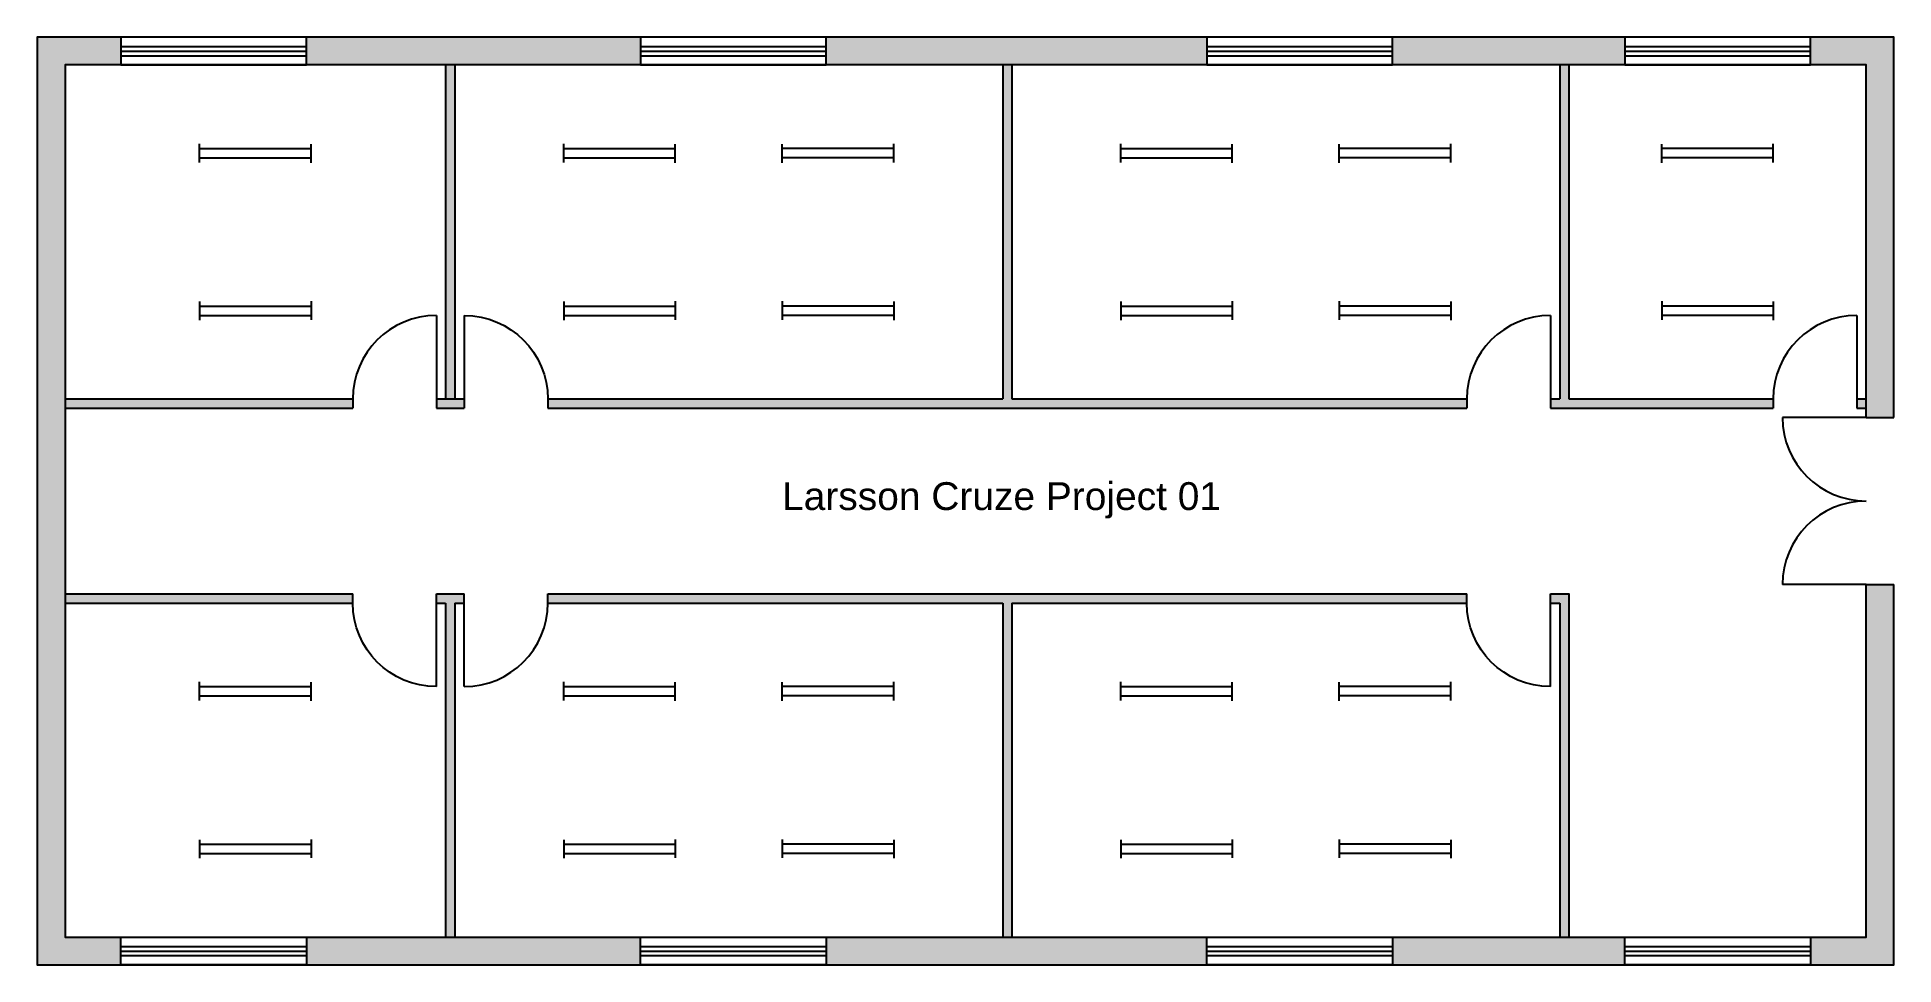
# Model space of a CAD drawing. Header units: millimetres. Extents: x 1631 to 21631, y 1519 to 11519.
import ezdxf

# ---------------------------------------------------------------- set-up
doc = ezdxf.new("R2010")
doc.units = ezdxf.units.MM
doc.header["$MEASUREMENT"] = 0
for name, color, linetype in [('Doors', 160, 'Continuous'), ('ExternalWalls', 7, 'Continuous'), ('Hatch', 7, 'Continuous'), ('InternalWalls', 7, 'Continuous'), ('Lighting', 30, 'Continuous'), ('Windows', 94, 'Continuous')]:
    doc.layers.add(name, color=color, linetype=linetype)
doc.styles.get("Standard").update_dxf_attribs({"font": 'arial.ttf'})

# ---------------------------------------------------------------- blocks, each defined once
blk = doc.blocks.new('Door')
blk.add_line((0, 1000), (0, 100))
for points in [[(-900, 100), (-900, 0)], [(0, 100), (0, 0)]]:
    blk.add_lwpolyline(points)
blk.add_arc((0, 100), 900, 90, 180)
blk = doc.blocks.new('Window')
for p, q in [((0, -100), (2000, -100)), ((0, -150), (2000, -150)), ((0, -200), (2000, -200))]:
    blk.add_line(p, q)
blk.add_lwpolyline([(0, -300), (2000, -300), (2000, 0), (0, 0)], close=True)
blk = doc.blocks.new('Light')
for p, q in [((-600, -50), (-600, 150)), ((600, -53), (600, 147))]:
    blk.add_line(p, q)
for points in [[(-600, 100), (600, 100)], [(-600, 0), (600, 0)]]:
    blk.add_lwpolyline(points)

msp = doc.modelspace()

# ---------------------------------------------------------------- hatches: boundary and pattern name
at = {"true_color": 0xc7c8ca, "transparency": 33554585}
h = msp.add_hatch(color=9, dxfattribs=at)
h.dxf.hatch_style = 1
h.paths.add_polyline_path([(1931, 11219), (2531, 11219), (2531, 11519), (1631, 11519), (1631, 1519), (2531, 1519), (2531, 1819), (1931, 1819)])
h = msp.add_hatch(color=9, dxfattribs=at)
h.dxf.hatch_style = 1
h.paths.add_polyline_path([(1631, 1519), (2531, 1519), (2531, 1819), (1931, 1819), (1931, 11219), (2531, 11219), (2531, 11519), (1631, 11519)])
at = {"layer": 'Hatch', "true_color": 0xc7c8ca, "transparency": 33554585}
h = msp.add_hatch(color=9, dxfattribs=at)
h.dxf.hatch_style = 1
h.paths.add_polyline_path([(1631, 1519), (2531, 1519), (2531, 1819), (1931, 1819), (1931, 11219), (2531, 11219), (2531, 11519), (1631, 11519)])
h.paths.add_polyline_path([(8131, 11219), (8131, 11519), (4531, 11519), (4531, 11219)])
h.paths.add_polyline_path([(14231, 11219), (14231, 11519), (10131, 11519), (10131, 11219)])
h.paths.add_polyline_path([(18731, 11219), (18731, 11519), (16231, 11519), (16231, 11219)])
h.paths.add_polyline_path([(21631, 11519), (20731, 11519), (20731, 11219), (21331, 11219), (21331, 7419), (21631, 7419)])
h.paths.add_polyline_path([(21631, 5619), (21331, 5619), (21331, 1819), (20731, 1819), (20731, 1519), (21631, 1519)])
h.paths.add_polyline_path([(18731, 1519), (18731, 1819), (16231, 1819), (16231, 1519)])
h.paths.add_polyline_path([(10131, 1819), (10131, 1519), (14231, 1519), (14231, 1819)])
h.paths.add_polyline_path([(4531, 1819), (4531, 1519), (8131, 1519), (8131, 1819)])
at = {"layer": 'Hatch', "true_color": 0xadddf7, "transparency": 33554585}
h = msp.add_hatch(color=141, dxfattribs=at)
h.dxf.hatch_style = 1
h.paths.add_polyline_path([(5031, 7619), (1931, 7619), (1931, 7519), (5031, 7519)])
h.paths.add_polyline_path([(6131, 11219), (6031, 11219), (6031, 7619), (6131, 7619)])
h.paths.add_polyline_path([(6231, 7619), (6131, 7619), (6031, 7619), (5931, 7619), (5931, 7519), (6231, 7519)])
h.paths.add_polyline_path([(17031, 7619), (12131, 7619), (12131, 11219), (12031, 11219), (12031, 7619), (7131, 7619), (7131, 7519), (17031, 7519)])
h.paths.add_polyline_path([(18131, 11219), (18031, 11219), (18031, 7619), (17931, 7619), (17931, 7519), (20331, 7519), (20331, 7619), (18131, 7619)])
h.paths.add_polyline_path([(21331, 7619), (21231, 7619), (21231, 7519), (21331, 7519)])
h.paths.add_polyline_path([(18131, 5519), (17931, 5519), (17931, 5419), (18031, 5419), (18031, 1819), (18131, 1819)])
h.paths.add_polyline_path([(17031, 5519), (7131, 5519), (7131, 5419), (12031, 5419), (12031, 1819), (12131, 1819), (12131, 5419), (17031, 5419)])
h.paths.add_polyline_path([(6131, 5419), (6231, 5419), (6231, 5519), (5931, 5519), (5931, 5419), (6031, 5419), (6031, 1819), (6131, 1819)])
h.paths.add_polyline_path([(5031, 5519), (1931, 5519), (1931, 5419), (5031, 5419)])

# ---------------------------------------------------------------- linework, layer by layer
at = {"layer": 'Doors'}
for p, q in [((21331, 7419), (20431, 7419)), ((21331, 5619), (20431, 5619))]:
    msp.add_line(p, q, dxfattribs=at)
for centre, start, end in [((21331, 7419), 180, 270), ((21331, 5619), 90, 180)]:
    msp.add_arc(centre, 900, start, end, dxfattribs=at)
at = {"layer": 'ExternalWalls'}
for p, q in [((21331, 7419), (21631, 7419)), ((21331, 5619), (21631, 5619))]:
    msp.add_line(p, q, dxfattribs=at)
for points in [[(21631, 7419), (21631, 11519), (1631, 11519), (1631, 1519), (21631, 1519), (21631, 5619)], [(21331, 7419), (21331, 11219), (1931, 11219), (1931, 1819), (21331, 1819), (21331, 5619)]]:
    msp.add_lwpolyline(points, dxfattribs=at)
at = {"layer": 'InternalWalls'}
msp.add_line((6031, 7619), (6131, 7619), dxfattribs=at)
for points in [[(6031, 11219), (6031, 7619)], [(6131, 11219), (6131, 7619)], [(12031, 11219), (12031, 7619)], [(12131, 11219), (12131, 7619)], [(18031, 11219), (18031, 7619)], [(18131, 11219), (18131, 7619)], [(1931, 7619), (5031, 7619)], [(5931, 7619), (6031, 7619)], [(6131, 7619), (6231, 7619)], [(7131, 7619), (12031, 7619)], [(12131, 7619), (17031, 7619)], [(17931, 7619), (18031, 7619)], [(18131, 7619), (20331, 7619)], [(21231, 7619), (21331, 7619)], [(1931, 7519), (5031, 7519)], [(5931, 7519), (6231, 7519)], [(7131, 7519), (17031, 7519)], [(17931, 7519), (20331, 7519)], [(21231, 7519), (21331, 7519)], [(1931, 5519), (5031, 5519)], [(1931, 5419), (5031, 5419)], [(5931, 5519), (6231, 5519)], [(5931, 5419), (6031, 5419)], [(6031, 5419), (6031, 1819)], [(6131, 5419), (6131, 1819)], [(6131, 5419), (6231, 5419)], [(7131, 5519), (17031, 5519)], [(7131, 5419), (12031, 5419)], [(12031, 5419), (12031, 1819)], [(12131, 5419), (12131, 1819)], [(12131, 5419), (17031, 5419)], [(17931, 5519), (18131, 5519), (18131, 1819)], [(17931, 5419), (18031, 5419)], [(18031, 5419), (18031, 1819)]]:
    msp.add_lwpolyline(points, dxfattribs=at)

# ---------------------------------------------------------------- block references
at = {"layer": 'Doors'}
for p in [(5931, 7519), (17931, 7519), (21231, 7519)]:
    msp.add_blockref('Door', p, dxfattribs=at)
at = {"layer": 'Doors', "xscale": -1}
msp.add_blockref('Door', (6231, 7519), dxfattribs=at)
at = {"layer": 'Doors', "xscale": -1, "rotation": 180}
for p in [(5931, 5519), (17931, 5519)]:
    msp.add_blockref('Door', p, dxfattribs=at)
at = {"layer": 'Doors', "rotation": 180}
msp.add_blockref('Door', (6231, 5519), dxfattribs=at)
at = {"layer": 'Lighting'}
for p in [(3981, 10219), (7904, 10219), (13904, 10219), (3981, 4419), (7904, 4419), (13904, 4419)]:
    msp.add_blockref('Light', p, dxfattribs=at)
at = {"layer": 'Lighting', "xscale": -1}
for p in [(10257, 10219), (16257, 10219), (19731, 10219), (10257, 4419), (16257, 4419)]:
    msp.add_blockref('Light', p, dxfattribs=at)
at = {"layer": 'Lighting', "xscale": -1, "rotation": 180}
for p in [(3981, 8619), (7904, 8619), (13904, 8619), (3981, 2819), (7904, 2819), (13904, 2819)]:
    msp.add_blockref('Light', p, dxfattribs=at)
at = {"layer": 'Lighting', "rotation": 180}
for p in [(10257, 8619), (16257, 8619), (19731, 8619), (10257, 2819), (16257, 2819)]:
    msp.add_blockref('Light', p, dxfattribs=at)
at = {"layer": 'Windows'}
for p in [(2531, 11519), (8131, 11519), (14231, 11519), (18731, 11519)]:
    msp.add_blockref('Window', p, dxfattribs=at)
at = {"layer": 'Windows', "xscale": -1, "rotation": 180}
for p in [(2531, 1519), (8131, 1519), (14231, 1519), (18731, 1519)]:
    msp.add_blockref('Window', p, dxfattribs=at)

# ---------------------------------------------------------------- texts
msp.add_text('Larsson Cruze Project 01', height=300).set_placement((9655, 6422))
at = {"insert": (9015, 6623), "char_height": 0.2, "attachment_point": 1}
msp.add_mtext('Larsson Cruze', dxfattribs=at)

doc.saveas('drawing.dxf')
